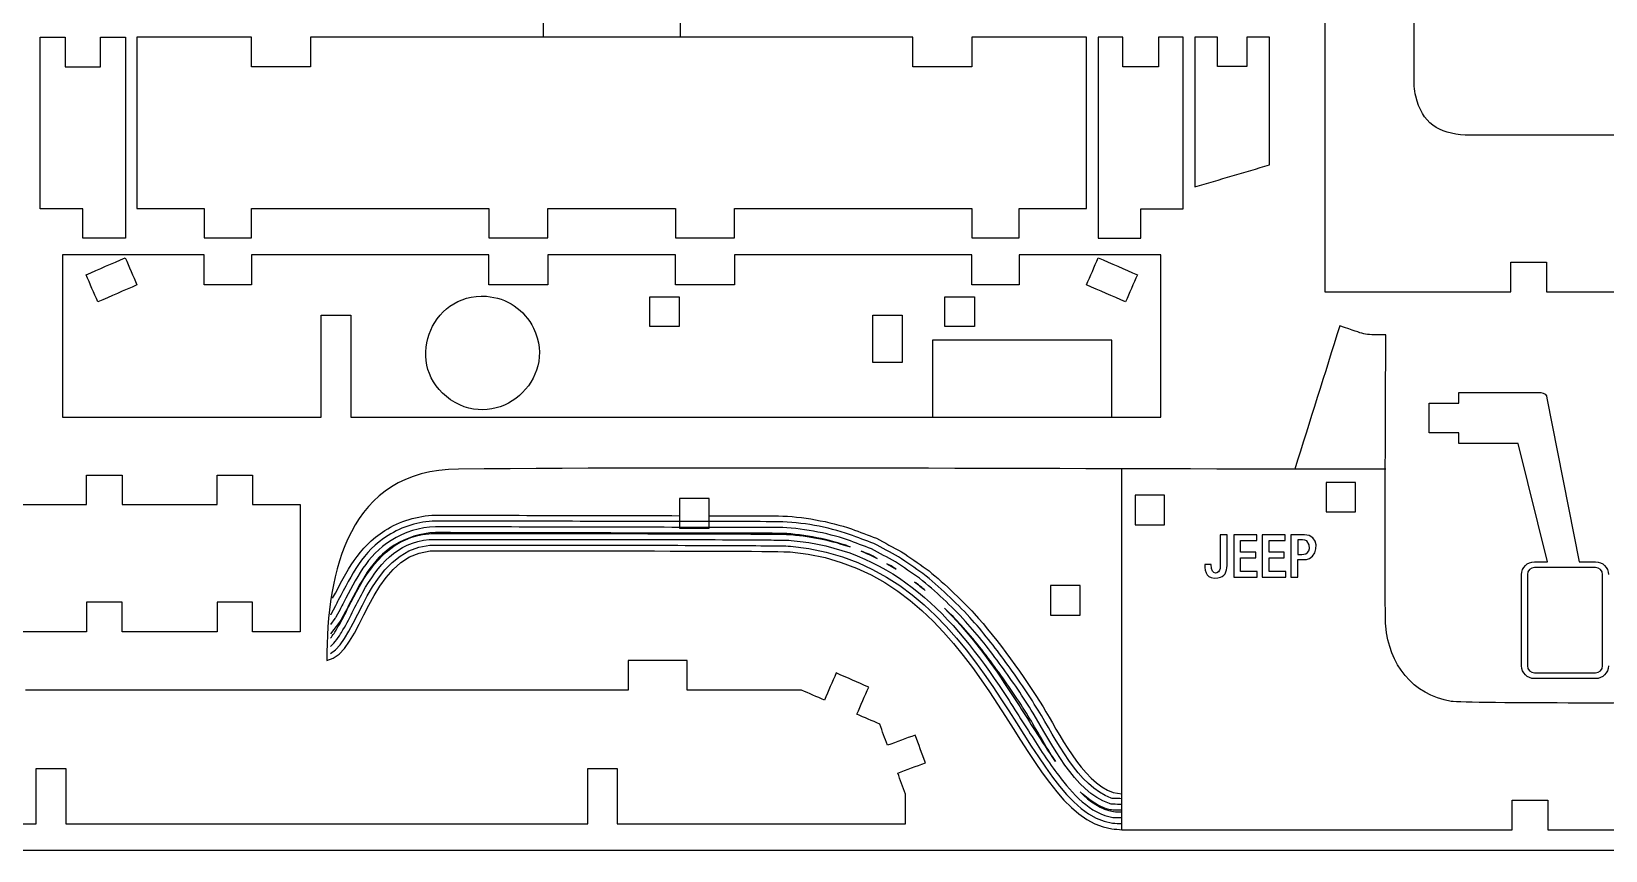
# Model space of a CAD drawing. Extents: x 5 to 585, y 8 to 489.
# Drawn here: x 334.8 to 470.7, y 298.8 to 369.5 of the extents above; entities that cross this region are included whole.
import ezdxf

# ---------------------------------------------------------------- set-up
doc = ezdxf.new("R2010")
doc.units = 0
doc.layers.get('0').update_dxf_attribs({"linetype": 'CONTINUOUS'})

msp = doc.modelspace()

# ---------------------------------------------------------------- linework, layer by layer
at = {"color": 3}
for p, q in [((455.437977, 337.42734), (457.987977, 337.42734)), ((455.437977, 334.87734), (455.437977, 337.42734)), ((457.987977, 337.42734), (457.987977, 338.34044)), ((457.987977, 338.34044), (463.352677, 338.34044)), ((463.352677, 338.34044), (465.075477, 338.33874)), ((465.603977, 337.86904), (468.377177, 323.74274)), ((362.317422, 336.229637), (432.268822, 336.233937)), ((457.987977, 334.87734), (455.437977, 334.87734)), ((457.987977, 333.94374), (457.987977, 334.87734)), ((463.110877, 333.94374), (457.987977, 333.94374)), ((465.652877, 323.74274), (463.110877, 333.94374)), ((428.904322, 300.598837), (428.904322, 331.751637)), ((464.522777, 323.74274), (465.652877, 323.74274)), ((468.377177, 323.74274), (469.796177, 323.74274)), ((463.411977, 314.76674), (463.411977, 322.63194)), ((469.796177, 313.65594), (464.522777, 313.65594))]:
    msp.add_line(p, q, dxfattribs=at)
at = {"color": 7}
for p, q in [((449.079722, 330.586537), (446.529722, 330.586537)), ((446.529722, 330.586537), (446.529722, 328.036537)), ((449.079722, 328.036537), (449.079722, 330.586537)), ((390.712922, 329.191537), (390.712922, 326.641937)), ((393.262522, 326.641937), (393.262522, 329.191537)), ((446.529722, 328.036537), (449.079722, 328.036537))]:
    msp.add_line(p, q, dxfattribs=at)
at = {"color": 0}
for p, q in [((437.392922, 326.077337), (437.380422, 323.161337)), ((445.062922, 325.191737), (444.861722, 325.538237)), ((463.911977, 322.63194), (463.911977, 314.76674)), ((469.796177, 323.24274), (464.522777, 323.24274)), ((470.406977, 314.76674), (470.406977, 322.63194)), ((360.997022, 319.928837), (360.591222, 319.203937)), ((361.433322, 319.684537), (361.027522, 318.959637)), ((361.869622, 319.440337), (361.463822, 318.715437)), ((360.949722, 318.841237), (360.560722, 318.331837)), ((361.347022, 318.537737), (360.560722, 317.508137)), ((464.522777, 314.15594), (469.796177, 314.15594)), ((428.143822, 303.821937), (428.904322, 303.715637))]:
    msp.add_line(p, q, dxfattribs=at)
at = {"color": 5}
msp.add_line((574.925322, 298.822037), (304.925322, 298.822037), dxfattribs=at)
at = {"color": 3}
for points in [[(454.122222, 364.788337), (454.122222, 375.523637), (454.122222, 386.259037), (454.122222, 396.994337)], [(446.426622, 378.295937), (446.426622, 367.880637), (446.426622, 357.465337), (446.426622, 347.050037)], [(378.925522, 371.555237), (378.925522, 370.705537), (378.925522, 369.855837), (378.925522, 369.006137)], [(390.778222, 369.006137), (390.778222, 369.855837), (390.778222, 370.705537), (390.778222, 371.555237)], [(335.502122, 354.213337), (335.502122, 359.144237), (335.502122, 364.075237), (335.502122, 369.006137)], [(335.502122, 369.006137), (336.218922, 369.006137), (336.935822, 369.006137), (337.652622, 369.006137)], [(337.652622, 369.006137), (337.652622, 368.156437), (337.652622, 367.306637), (337.652622, 366.456937)], [(340.711722, 366.456937), (340.711722, 367.306637), (340.711722, 368.156437), (340.711722, 369.006137)], [(340.711722, 369.006137), (341.428522, 369.006137), (342.145422, 369.006137), (342.862222, 369.006137)], [(342.862222, 369.006137), (342.862222, 363.225437), (342.862222, 357.444837), (342.862222, 351.664137)], [(353.745722, 369.006137), (350.450822, 369.006137), (347.155922, 369.006137), (343.861022, 369.006137)], [(343.861022, 369.006137), (343.861022, 364.083437), (343.861022, 359.160837), (343.861022, 354.238137)], [(353.745722, 366.456937), (353.745722, 367.306637), (353.745722, 368.156437), (353.745722, 369.006137)], [(378.925522, 369.006137), (372.231722, 369.006137), (365.537922, 369.006137), (358.844122, 369.006137)], [(358.844122, 369.006137), (358.844122, 368.156437), (358.844122, 367.306637), (358.844122, 366.456937)], [(410.859722, 369.006137), (404.165922, 369.006137), (397.472022, 369.006137), (390.778222, 369.006137)], [(410.859722, 366.456937), (410.859722, 367.306637), (410.859722, 368.156437), (410.859722, 369.006137)], [(425.842822, 369.006137), (422.547922, 369.006137), (419.253022, 369.006137), (415.958122, 369.006137)], [(415.958122, 369.006137), (415.958122, 368.156437), (415.958122, 367.306637), (415.958122, 366.456937)], [(425.842822, 354.238137), (425.842822, 359.160837), (425.842822, 364.083437), (425.842822, 369.006137)], [(428.993322, 369.006137), (428.276522, 369.006137), (427.559622, 369.006137), (426.842822, 369.006137)], [(426.842822, 369.006137), (426.842822, 363.225437), (426.842822, 357.444837), (426.842822, 351.664137)], [(428.993322, 366.456937), (428.993322, 367.306637), (428.993322, 368.156437), (428.993322, 369.006137)], [(434.202922, 369.006137), (433.486122, 369.006137), (432.769222, 369.006137), (432.052422, 369.006137)], [(432.052422, 369.006137), (432.052422, 368.156437), (432.052422, 367.306637), (432.052422, 366.456937)], [(434.202922, 354.213337), (434.202922, 359.144237), (434.202922, 364.075237), (434.202922, 369.006137)], [(437.147722, 369.006137), (436.499422, 369.006137), (435.851222, 369.006137), (435.202922, 369.006137)], [(435.202922, 369.006137), (435.202922, 364.702037), (435.202922, 360.397937), (435.202922, 356.093837)], [(437.147722, 366.472337), (437.147722, 367.316937), (437.147722, 368.161537), (437.147722, 369.006137)], [(441.641822, 369.006137), (440.993522, 369.006137), (440.345222, 369.006137), (439.696922, 369.006137)], [(439.696922, 369.006137), (439.696922, 368.161537), (439.696922, 367.316937), (439.696922, 366.472337)], [(441.641822, 357.993737), (441.641822, 361.664537), (441.641822, 365.335337), (441.641822, 369.006137)], [(337.652622, 366.456937), (338.672322, 366.456937), (339.692022, 366.456937), (340.711722, 366.456937)], [(358.844122, 366.456937), (357.144622, 366.456937), (355.445222, 366.456937), (353.745722, 366.456937)], [(415.958122, 366.456937), (414.258622, 366.456937), (412.559222, 366.456937), (410.859722, 366.456937)], [(432.052422, 366.456937), (431.032722, 366.456937), (430.013022, 366.456937), (428.993322, 366.456937)], [(439.696922, 366.472337), (438.847222, 366.472337), (437.997422, 366.472337), (437.147722, 366.472337)], [(454.270322, 363.915637), (454.220922, 364.206537), (454.171622, 364.497437), (454.122222, 364.788337)], [(458.540022, 360.573137), (456.271522, 360.659937), (454.807322, 361.633837), (454.270322, 363.915637)], [(479.819522, 360.573137), (472.726322, 360.573137), (465.633222, 360.573137), (458.540022, 360.573137)], [(435.202922, 356.093837), (437.349222, 356.727137), (439.495522, 357.360437), (441.641822, 357.993737)], [(339.182122, 354.213337), (337.955422, 354.213337), (336.728822, 354.213337), (335.502122, 354.213337)], [(339.182122, 351.664137), (339.182122, 352.513837), (339.182122, 353.363637), (339.182122, 354.213337)], [(343.861022, 354.238137), (345.796322, 354.238137), (347.731722, 354.238137), (349.667022, 354.238137)], [(349.667022, 354.238137), (349.667022, 353.388437), (349.667022, 352.538637), (349.667022, 351.688937)], [(353.745722, 351.688937), (353.745722, 352.538637), (353.745722, 353.388437), (353.745722, 354.238137)], [(353.745722, 354.238137), (360.577522, 354.238137), (367.409422, 354.238137), (374.241222, 354.238137)], [(374.241222, 354.238137), (374.241222, 353.388437), (374.241222, 352.538637), (374.241222, 351.688937)], [(379.339522, 351.688937), (379.339522, 352.538637), (379.339522, 353.388437), (379.339522, 354.238137)], [(379.339522, 354.238137), (383.014422, 354.238137), (386.689322, 354.238137), (390.364222, 354.238137)], [(390.364222, 354.238137), (390.364222, 353.388437), (390.364222, 352.538637), (390.364222, 351.688937)], [(395.462622, 351.688937), (395.462622, 352.538637), (395.462622, 353.388437), (395.462622, 354.238137)], [(395.462622, 354.238137), (402.294422, 354.238137), (409.126322, 354.238137), (415.958122, 354.238137)], [(415.958122, 354.238137), (415.958122, 353.388437), (415.958122, 352.538637), (415.958122, 351.688937)], [(420.036722, 351.688937), (420.036722, 352.538637), (420.036722, 353.388437), (420.036722, 354.238137)], [(420.036722, 354.238137), (421.972122, 354.238137), (423.907422, 354.238137), (425.842822, 354.238137)], [(430.522922, 351.664137), (430.522922, 352.513837), (430.522922, 353.363637), (430.522922, 354.213337)], [(430.522922, 354.213337), (431.749622, 354.213337), (432.976222, 354.213337), (434.202922, 354.213337)], [(342.862222, 351.664137), (341.635522, 351.664137), (340.408822, 351.664137), (339.182122, 351.664137)], [(349.667022, 351.688937), (351.026622, 351.688937), (352.386122, 351.688937), (353.745722, 351.688937)], [(374.241222, 351.688937), (375.940622, 351.688937), (377.640122, 351.688937), (379.339522, 351.688937)], [(390.364222, 351.688937), (392.063722, 351.688937), (393.763122, 351.688937), (395.462622, 351.688937)], [(415.958122, 351.688937), (417.317622, 351.688937), (418.677222, 351.688937), (420.036722, 351.688937)], [(426.842822, 351.664137), (428.069522, 351.664137), (429.296222, 351.664137), (430.522922, 351.664137)], [(349.666722, 350.236637), (345.590022, 350.236437), (341.513422, 350.236137), (337.436722, 350.235937)], [(337.436722, 350.235937), (337.437122, 345.566937), (337.437422, 340.897937), (337.437822, 336.228937)], [(349.666122, 347.629237), (349.666322, 348.498337), (349.666522, 349.367537), (349.666722, 350.236637)], [(353.745422, 350.236837), (353.745222, 349.367737), (353.744922, 348.498537), (353.744722, 347.629437)], [(374.241022, 350.237937), (367.409122, 350.237537), (360.577322, 350.237237), (353.745422, 350.236837)], [(374.240322, 347.630437), (374.240522, 348.499637), (374.240822, 349.368737), (374.241022, 350.237937)], [(379.339522, 350.238137), (379.339222, 349.369037), (379.339022, 348.499837), (379.338722, 347.630737)], [(390.364422, 350.238837), (386.689422, 350.238637), (383.014522, 350.238337), (379.339522, 350.238137)], [(390.363622, 347.631337), (390.363922, 348.500537), (390.364122, 349.369637), (390.364422, 350.238837)], [(395.462922, 350.239037), (395.462622, 349.369937), (395.462322, 348.500737), (395.462022, 347.631637)], [(415.958522, 350.240137), (409.126622, 350.239737), (402.294822, 350.239437), (395.462922, 350.239037)], [(415.957622, 347.632737), (415.957922, 348.501837), (415.958222, 349.371037), (415.958522, 350.240137)], [(420.037322, 350.240337), (420.037022, 349.371237), (420.036622, 348.502037), (420.036322, 347.632937)], [(432.267422, 350.240937), (428.190722, 350.240737), (424.114022, 350.240537), (420.037322, 350.240337)], [(432.268822, 336.233937), (432.268322, 340.902937), (432.267922, 345.571937), (432.267422, 350.240937)], [(462.495922, 347.050037), (462.495922, 347.899737), (462.495922, 348.749437), (462.495922, 349.599137)], [(462.495922, 349.599137), (463.515622, 349.599137), (464.535222, 349.599137), (465.554922, 349.599137)], [(465.554922, 349.599137), (465.554922, 348.749437), (465.554922, 347.899737), (465.554922, 347.050037)], [(353.744722, 347.629437), (352.385222, 347.629337), (351.025622, 347.629337), (349.666122, 347.629237)], [(379.338722, 347.630737), (377.639222, 347.630637), (375.939822, 347.630537), (374.240322, 347.630437)], [(395.462022, 347.631637), (393.762522, 347.631537), (392.063122, 347.631437), (390.363622, 347.631337)], [(420.036322, 347.632937), (418.676722, 347.632837), (417.317222, 347.632837), (415.957622, 347.632737)], [(446.426622, 347.050037), (451.783022, 347.050037), (457.139522, 347.050037), (462.495922, 347.050037)], [(465.554922, 347.050037), (472.980722, 347.050037), (480.406522, 347.050037), (487.832322, 347.050037)], [(359.768222, 345.012237), (360.617922, 345.012337), (361.467722, 345.012337), (362.317422, 345.012437)], [(359.768222, 336.229537), (359.768222, 339.157137), (359.768222, 342.084637), (359.768222, 345.012237)], [(362.317422, 345.012437), (362.317422, 342.084837), (362.317422, 339.157237), (362.317422, 336.229637)], [(447.711022, 344.091737), (446.416622, 339.974837), (445.122322, 335.858037), (443.827922, 331.741137)], [(451.685322, 343.326937), (449.487922, 343.326937), (450.144722, 343.326537), (447.711022, 344.091737)], [(451.685322, 318.205837), (451.556522, 319.724437), (451.685322, 339.723737), (451.685322, 343.326937)], [(465.075477, 338.33874), (465.350577, 338.33844), (465.587877, 338.14394), (465.603977, 337.86904)], [(337.437822, 336.228937), (344.881322, 336.229137), (352.324722, 336.229337), (359.768222, 336.229537)], [(371.619222, 331.741137), (362.113522, 331.658037), (360.252222, 322.925337), (360.252222, 315.212037)], [(443.827922, 331.741137), (419.921322, 331.741137), (395.372322, 331.948737), (371.619222, 331.741137)], [(339.511022, 328.670437), (339.511022, 329.520137), (339.511022, 330.369937), (339.511022, 331.219637)], [(339.511022, 331.219637), (340.530722, 331.219637), (341.550422, 331.219637), (342.570122, 331.219637)], [(342.570122, 331.219637), (342.570122, 330.369937), (342.570122, 329.520137), (342.570122, 328.670437)], [(350.778522, 328.670437), (350.778522, 329.520137), (350.778522, 330.369937), (350.778522, 331.219637)], [(350.778522, 331.219637), (351.798222, 331.219637), (352.817822, 331.219637), (353.837522, 331.219637)], [(353.837522, 331.219637), (353.837522, 330.369937), (353.837522, 329.520137), (353.837522, 328.670437)], [(331.302722, 328.670437), (334.038822, 328.670437), (336.774922, 328.670437), (339.511022, 328.670437)], [(342.570122, 328.670437), (345.306222, 328.670437), (348.042422, 328.670437), (350.778522, 328.670437)], [(353.837522, 328.670437), (355.205522, 328.670437), (356.573622, 328.670437), (357.941622, 328.670437)], [(357.941622, 328.670437), (357.941622, 325.012437), (357.941622, 321.354537), (357.941622, 317.696537)], [(360.252222, 315.212037), (363.380522, 315.816837), (363.841422, 324.208837), (369.185522, 324.674337)], [(369.185522, 324.674337), (369.284122, 324.682937), (399.011922, 324.701137), (400.252422, 324.594237)], [(400.252422, 324.594237), (417.273022, 323.127837), (419.889322, 301.790737), (428.027222, 300.692637)], [(463.411977, 322.63194), (463.411977, 323.24264), (463.912077, 323.74274), (464.522777, 323.74274)], [(469.796177, 323.74274), (470.406977, 323.74274), (470.906977, 323.24294), (470.906977, 322.63194)], [(342.570122, 320.245637), (341.550422, 320.245637), (340.530722, 320.245637), (339.511022, 320.245637)], [(339.511022, 320.245637), (339.511022, 319.395937), (339.511022, 318.546237), (339.511022, 317.696537)], [(342.570122, 317.696537), (342.570122, 318.546237), (342.570122, 319.395937), (342.570122, 320.245637)], [(353.837522, 320.245637), (352.817822, 320.245637), (351.798222, 320.245637), (350.778522, 320.245637)], [(350.778522, 320.245637), (350.778522, 319.395937), (350.778522, 318.546237), (350.778522, 317.696537)], [(353.837522, 317.696537), (353.837522, 318.546237), (353.837522, 319.395937), (353.837522, 320.245637)], [(457.332922, 311.694237), (453.974622, 312.238537), (451.962622, 314.935637), (451.685322, 318.205837)], [(339.511022, 317.696537), (336.774922, 317.696537), (334.038822, 317.696537), (331.302722, 317.696537)], [(350.778522, 317.696537), (348.042422, 317.696537), (345.306222, 317.696537), (342.570122, 317.696537)], [(357.941622, 317.696537), (356.573622, 317.696537), (355.205522, 317.696537), (353.837522, 317.696537)], [(391.358422, 315.212137), (389.658922, 315.212137), (387.959522, 315.212137), (386.260022, 315.212137)], [(386.260022, 315.212137), (386.260022, 314.362437), (386.260022, 313.512637), (386.260022, 312.662937)], [(391.358422, 312.662937), (391.358422, 313.512637), (391.358422, 314.362437), (391.358422, 315.212137)], [(404.231722, 314.143437), (403.892922, 313.364137), (403.554022, 312.584937), (403.215222, 311.805637)], [(407.037022, 312.923737), (406.101922, 313.330337), (405.166822, 313.736837), (404.231722, 314.143437)], [(464.522777, 313.65594), (463.911777, 313.65594), (463.411977, 314.15604), (463.411977, 314.76674)], [(470.906977, 314.76674), (470.906977, 314.15574), (470.407177, 313.65594), (469.796177, 313.65594)], [(386.260022, 312.662937), (368.921522, 312.662937), (351.582922, 312.662937), (334.244422, 312.662937)], [(401.243122, 312.662937), (397.948222, 312.662937), (394.653322, 312.662937), (391.358422, 312.662937)], [(403.215222, 311.805637), (402.557822, 312.091437), (401.900522, 312.377137), (401.243122, 312.662937)], [(406.020722, 310.585937), (406.359522, 311.365237), (406.698222, 312.144437), (407.037022, 312.923737)], [(479.939122, 311.585137), (478.032922, 311.565237), (458.681122, 311.475737), (457.332922, 311.694237)], [(407.992922, 309.728537), (407.335522, 310.014337), (406.678122, 310.300137), (406.020722, 310.585937)], [(408.664522, 307.903337), (408.440622, 308.511737), (408.216822, 309.120137), (407.992922, 309.728537)], [(411.056822, 308.783537), (410.259422, 308.490137), (409.461922, 308.196737), (408.664522, 307.903337)], [(411.937022, 306.391237), (411.643622, 307.188637), (411.350222, 307.986137), (411.056822, 308.783537)], [(335.168222, 301.136637), (335.168222, 302.728137), (335.168222, 304.319537), (335.168222, 305.911037)], [(335.168222, 305.911037), (336.017922, 305.911037), (336.867722, 305.911037), (337.717422, 305.911037)], [(337.717422, 305.911037), (337.717422, 304.319537), (337.717422, 302.728137), (337.717422, 301.136637)], [(382.787022, 301.136637), (382.787022, 302.728137), (382.787022, 304.319537), (382.787022, 305.911037)], [(382.787022, 305.911037), (383.636722, 305.911037), (384.486522, 305.911037), (385.336222, 305.911037)], [(385.336222, 305.911037), (385.336222, 304.319537), (385.336222, 302.728137), (385.336222, 301.136637)], [(409.544722, 305.511037), (410.342122, 305.804437), (411.139622, 306.097837), (411.937022, 306.391237)], [(410.216222, 303.685837), (409.992422, 304.294237), (409.768522, 304.902637), (409.544722, 305.511037)], [(410.216222, 301.136637), (410.216222, 301.986337), (410.216222, 302.836137), (410.216222, 303.685837)], [(462.610022, 300.609337), (462.610022, 301.459237), (462.610022, 302.309037), (462.610022, 303.158937)], [(462.610022, 303.158937), (463.629822, 303.158937), (464.649722, 303.158937), (465.669522, 303.158937)], [(465.669522, 303.158937), (465.669522, 302.309037), (465.669522, 301.459237), (465.669522, 300.609337)], [(310.288222, 301.136637), (318.581522, 301.136637), (326.874922, 301.136637), (335.168222, 301.136637)], [(337.717422, 301.136637), (352.740622, 301.136637), (367.763822, 301.136637), (382.787022, 301.136637)], [(385.336222, 301.136637), (393.629522, 301.136637), (401.922922, 301.136637), (410.216222, 301.136637)], [(428.027222, 300.692637), (428.319622, 300.664837), (428.611922, 300.637137), (428.904322, 300.609337)], [(428.904322, 300.609337), (440.139522, 300.609337), (451.374822, 300.609337), (462.610022, 300.609337)], [(465.669522, 300.609337), (473.096522, 300.609337), (480.523522, 300.609337), (487.950522, 300.609337)]]:
    msp.add_open_spline(points, degree=3, dxfattribs=at)
at = {"color": 0}
for points in [[(390.778222, 369.006137), (386.827322, 369.006137), (382.876422, 369.006137), (378.925522, 369.006137)], [(370.941322, 337.720737), (366.819022, 340.515737), (369.074822, 347.012937), (374.042522, 346.652737)], [(374.042522, 346.652737), (375.785922, 346.526337), (377.330922, 345.478437), (378.093222, 343.905437)], [(378.093222, 343.905437), (380.265322, 339.423237), (375.064022, 334.925437), (370.941322, 337.720737)], [(412.546422, 342.862437), (412.545622, 340.652537), (412.544722, 338.442737), (412.543922, 336.232837)], [(428.045822, 342.863237), (422.879322, 342.862937), (417.712922, 342.862737), (412.546422, 342.862437)], [(428.043322, 336.233637), (428.044122, 338.443537), (428.045022, 340.653337), (428.045822, 342.863237)], [(451.685322, 331.741137), (449.066222, 331.741137), (446.447022, 331.741137), (443.827922, 331.741137)], [(365.270422, 326.440137), (366.560922, 327.254037), (368.080722, 327.720737), (369.607822, 327.764737)], [(369.607822, 327.764737), (376.642822, 327.749437), (383.677922, 327.734237), (390.712922, 327.718937)], [(393.262522, 327.718937), (395.262422, 327.712737), (397.262422, 327.706537), (399.262322, 327.700337)], [(399.262322, 327.700337), (401.244722, 327.673637), (403.693822, 327.205137), (405.557022, 326.582137)], [(360.755922, 320.593837), (362.041022, 322.951537), (362.926122, 324.961737), (365.270422, 326.440137)], [(369.622222, 327.257137), (368.185322, 327.215737), (366.752722, 326.776037), (365.537122, 326.009437)], [(369.636622, 326.757337), (368.289122, 326.718537), (366.943722, 326.305337), (365.803822, 325.586537)], [(369.628922, 326.256937), (368.378322, 326.216737), (367.128522, 325.830737), (366.070622, 325.163537)], [(369.055322, 326.160837), (369.509622, 326.200437), (370.090322, 326.169937), (370.550922, 326.170637)], [(390.711722, 327.211137), (383.676722, 327.227837), (376.641722, 327.241637), (369.622222, 327.257137)], [(390.709322, 326.211137), (383.682522, 326.227837), (376.655722, 326.241637), (369.628922, 326.256937)], [(390.710522, 326.711137), (383.675622, 326.727837), (376.640622, 326.741637), (369.636622, 326.757337)], [(370.550922, 326.170637), (371.727522, 326.172437), (372.904122, 326.173137), (374.080722, 326.173637)], [(374.080722, 326.173637), (377.634022, 326.175237), (381.187222, 326.174137), (384.740522, 326.170137)], [(384.740522, 326.170137), (388.183322, 326.166237), (391.626422, 326.160737), (395.069222, 326.144737)], [(399.249922, 326.192637), (396.403722, 326.216137), (393.555822, 326.204337), (390.709322, 326.211137)], [(399.254022, 326.692537), (396.406822, 326.716137), (393.558022, 326.704337), (390.710522, 326.711137)], [(399.258222, 327.192537), (396.410022, 327.216037), (393.560222, 327.204337), (390.711722, 327.211137)], [(405.053822, 325.160937), (403.290822, 325.747337), (401.105622, 326.177237), (399.249922, 326.192637)], [(405.221422, 325.632137), (403.406822, 326.236737), (401.165722, 326.676737), (399.254022, 326.692537)], [(405.389122, 326.103237), (403.522922, 326.726237), (401.225822, 327.176337), (399.258222, 327.192537)], [(405.557022, 326.582137), (406.271222, 326.311537), (406.985522, 326.040937), (407.699722, 325.770337)], [(360.560722, 315.836637), (362.956222, 317.067837), (363.805422, 324.699837), (369.142122, 325.164637)], [(365.537122, 326.009437), (363.312422, 324.606437), (362.435722, 322.629737), (361.234322, 320.419537)], [(365.803822, 325.586537), (363.677322, 324.245437), (362.823022, 322.295337), (361.682022, 320.196737)], [(366.070622, 325.163537), (364.052222, 323.890737), (363.216422, 321.975237), (362.121222, 319.956937)], [(362.924222, 321.358137), (364.292222, 323.804737), (366.077822, 325.901537), (369.055322, 326.160837)], [(363.360622, 321.114137), (364.642022, 323.405837), (366.302022, 325.419137), (369.098722, 325.662737)], [(369.098722, 325.662737), (369.240122, 325.675037), (369.408822, 325.668237), (369.551322, 325.668637)], [(369.142122, 325.164637), (369.268422, 325.175637), (369.425122, 325.168237), (369.552822, 325.168637)], [(369.551322, 325.668637), (369.884722, 325.669637), (370.218222, 325.670137), (370.551722, 325.670637)], [(369.552822, 325.168637), (369.886022, 325.169637), (370.219222, 325.170137), (370.552422, 325.170637)], [(370.551722, 325.670637), (371.728122, 325.672437), (372.904522, 325.673137), (374.080922, 325.673637)], [(370.552422, 325.170637), (371.728722, 325.172437), (372.904922, 325.173137), (374.081222, 325.173637)], [(374.080922, 325.673637), (377.633922, 325.675237), (381.186922, 325.674137), (384.739922, 325.670137)], [(374.081222, 325.173637), (377.633922, 325.175237), (381.186622, 325.174137), (384.739422, 325.170137)], [(384.739422, 325.170137), (388.181022, 325.166237), (391.622922, 325.160737), (395.064522, 325.144737)], [(384.739922, 325.670137), (388.182222, 325.666237), (391.624622, 325.660737), (395.066922, 325.644737)], [(395.064522, 325.144737), (396.251422, 325.139237), (397.438422, 325.133137), (398.625122, 325.120437)], [(395.066922, 325.644737), (396.254722, 325.639237), (397.442722, 325.633137), (398.630522, 325.620337)], [(395.069222, 326.144737), (396.258022, 326.139237), (397.447122, 326.133037), (398.635922, 326.120337)], [(398.625122, 325.120437), (399.158322, 325.114737), (399.766622, 325.130137), (400.295322, 325.084637)], [(398.630522, 325.620337), (399.177022, 325.614537), (399.796022, 325.629437), (400.338222, 325.582737)], [(398.635922, 326.120337), (399.195722, 326.114337), (399.825422, 326.128737), (400.381222, 326.080937)], [(400.295322, 325.084637), (417.487422, 323.603437), (420.381222, 302.244237), (428.081322, 301.182037)], [(400.338222, 325.582737), (408.713522, 324.861137), (413.862922, 319.661337), (418.300922, 313.055137)], [(400.381222, 326.080937), (402.206022, 325.923637), (403.881622, 325.559237), (405.432522, 325.017437)], [(405.432522, 325.017437), (405.306322, 325.065237), (405.180022, 325.113137), (405.053822, 325.160937)], [(407.285322, 324.850137), (406.597322, 325.110837), (405.909422, 325.371437), (405.221422, 325.632137)], [(407.492522, 325.306337), (406.791422, 325.572037), (406.090322, 325.837637), (405.389122, 326.103237)], [(409.360322, 323.742137), (408.668622, 324.111437), (407.977022, 324.480737), (407.285322, 324.850137)], [(409.621122, 324.169637), (408.911622, 324.548537), (408.202022, 324.927437), (407.492522, 325.306337)], [(407.699722, 325.770337), (408.427122, 325.381837), (409.154622, 324.993437), (409.882022, 324.604937)], [(437.977922, 326.077337), (437.782922, 326.077337), (437.587922, 326.077337), (437.392922, 326.077337)], [(437.977922, 323.424737), (437.977922, 324.308937), (437.977922, 325.193137), (437.977922, 326.077337)], [(440.538122, 326.077337), (439.877922, 326.077337), (439.217722, 326.077337), (438.557522, 326.077337)], [(438.557522, 326.077337), (438.557522, 324.856237), (438.557522, 323.635137), (438.557522, 322.414037)], [(439.142422, 324.568937), (439.142422, 324.907537), (439.142422, 325.246137), (439.142422, 325.584737)], [(439.142422, 325.584737), (439.607622, 325.584737), (440.072922, 325.584737), (440.538122, 325.584737)], [(440.538122, 325.584737), (440.538122, 325.748937), (440.538122, 325.913137), (440.538122, 326.077337)], [(443.006022, 326.077337), (442.345822, 326.077337), (441.685722, 326.077337), (441.025522, 326.077337)], [(441.025522, 326.077337), (441.025522, 324.856237), (441.025522, 323.635137), (441.025522, 322.414037)], [(441.610422, 325.584737), (442.075622, 325.584737), (442.540822, 325.584737), (443.006022, 325.584737)], [(441.610422, 324.568937), (441.610422, 324.907537), (441.610422, 325.246137), (441.610422, 325.584737)], [(443.006022, 325.584737), (443.006022, 325.748937), (443.006022, 325.913137), (443.006022, 326.077337)], [(444.652922, 326.077337), (444.266422, 326.077337), (443.879922, 326.077337), (443.493422, 326.077337)], [(443.493422, 326.077337), (443.493422, 324.856237), (443.493422, 323.635137), (443.493422, 322.414037)], [(444.861722, 325.538237), (444.636322, 325.671637), (444.358722, 325.636137), (444.078222, 325.636137)], [(444.078222, 325.636137), (444.078222, 325.213637), (444.078222, 324.791237), (444.078222, 324.368737)], [(444.078222, 324.368737), (444.473822, 324.368737), (445.232022, 324.282937), (445.062922, 325.191737)], [(445.086122, 324.017737), (445.937322, 324.430937), (445.929722, 326.056437), (444.652922, 326.077337)], [(406.378522, 324.659037), (406.850322, 324.466037), (407.310422, 324.256137), (407.759422, 324.030237)], [(407.078122, 324.394037), (406.844922, 324.482337), (406.611722, 324.570737), (406.378522, 324.659037)], [(407.759422, 324.030237), (407.532322, 324.151437), (407.305222, 324.272737), (407.078122, 324.394037)], [(408.609222, 323.576337), (408.883922, 323.421037), (409.154422, 323.259537), (409.420822, 323.092237)], [(409.099422, 323.314537), (408.936022, 323.401837), (408.772622, 323.489137), (408.609222, 323.576337)], [(411.423722, 322.314737), (410.735922, 322.790537), (410.048122, 323.266337), (409.360322, 323.742137)], [(411.718722, 322.718637), (411.019522, 323.202337), (410.320322, 323.685937), (409.621122, 324.169637)], [(409.882022, 324.604937), (410.592522, 324.113437), (411.303122, 323.621937), (412.013622, 323.130437)], [(436.613022, 323.517037), (436.428322, 323.517037), (436.243622, 323.517037), (436.058922, 323.517037)], [(436.058922, 323.517037), (436.058922, 322.789237), (436.238422, 322.224937), (437.191922, 322.354837)], [(437.380422, 323.161337), (437.312822, 322.723237), (436.613022, 322.418037), (436.613022, 323.517037)], [(440.456022, 324.568937), (440.018122, 324.568937), (439.580322, 324.568937), (439.142422, 324.568937)], [(439.142422, 322.906637), (439.142422, 323.296537), (439.142422, 323.686437), (439.142422, 324.076337)], [(439.142422, 324.076337), (439.580322, 324.076337), (440.018122, 324.076337), (440.456022, 324.076337)], [(440.456022, 324.076337), (440.456022, 324.240537), (440.456022, 324.404737), (440.456022, 324.568937)], [(442.923922, 324.568937), (442.486122, 324.568937), (442.048222, 324.568937), (441.610422, 324.568937)], [(441.610422, 322.906637), (441.610422, 323.296537), (441.610422, 323.686437), (441.610422, 324.076337)], [(441.610422, 324.076337), (442.048222, 324.076337), (442.486122, 324.076337), (442.923922, 324.076337)], [(442.923922, 324.076337), (442.923922, 324.240537), (442.923922, 324.404737), (442.923922, 324.568937)], [(444.078222, 323.927537), (444.438422, 323.927537), (444.747222, 323.892837), (445.086122, 324.017737)], [(444.078222, 322.414037), (444.078222, 322.918537), (444.078222, 323.423037), (444.078222, 323.927537)], [(409.420822, 323.092237), (409.313722, 323.166337), (409.206622, 323.240437), (409.099422, 323.314537)], [(413.468522, 320.535537), (412.816922, 321.147537), (412.132022, 321.768337), (411.423722, 322.314737)], [(413.810822, 320.900037), (413.144122, 321.526137), (412.443722, 322.160337), (411.718722, 322.718637)], [(412.013622, 323.130437), (413.235922, 322.190537), (415.100322, 320.418937), (416.142022, 319.276537)], [(437.191922, 322.354837), (437.802822, 322.438037), (437.970522, 322.871437), (437.977922, 323.424737)], [(438.557522, 322.414037), (439.231422, 322.414037), (439.905222, 322.414037), (440.579122, 322.414037)], [(440.579122, 322.906637), (440.100222, 322.906637), (439.621322, 322.906637), (439.142422, 322.906637)], [(440.579122, 322.414037), (440.579122, 322.578237), (440.579122, 322.742437), (440.579122, 322.906637)], [(441.025522, 322.414037), (441.699322, 322.414037), (442.373222, 322.414037), (443.047022, 322.414037)], [(443.047022, 322.906637), (442.568122, 322.906637), (442.089322, 322.906637), (441.610422, 322.906637)], [(443.047022, 322.414037), (443.047022, 322.578237), (443.047022, 322.742437), (443.047022, 322.906637)], [(443.493422, 322.414037), (443.688322, 322.414037), (443.883322, 322.414037), (444.078222, 322.414037)], [(464.522777, 323.24274), (464.187777, 323.24274), (463.911977, 322.96694), (463.911977, 322.63194)], [(470.406977, 322.63194), (470.406977, 322.96664), (470.131177, 323.24274), (469.796177, 323.24274)], [(361.094322, 317.907637), (361.761822, 319.011037), (362.291522, 320.226537), (362.924222, 321.358137)], [(361.522122, 317.648737), (362.193422, 318.758337), (362.724822, 319.976937), (363.360622, 321.114137)], [(410.982922, 322.011637), (411.298122, 321.773037), (411.607522, 321.525737), (411.911622, 321.270437)], [(411.128522, 321.911037), (411.080022, 321.944537), (411.031522, 321.978137), (410.982922, 322.011637)], [(411.911622, 321.270437), (411.654222, 321.491537), (411.393022, 321.706637), (411.128522, 321.911037)], [(415.772522, 318.931837), (415.151622, 319.612837), (414.482522, 320.269237), (413.810822, 320.900037)], [(361.234322, 320.419537), (361.154922, 320.261037), (361.083922, 320.088637), (360.997022, 319.928837)], [(361.439222, 319.695337), (361.437222, 319.691537), (361.435422, 319.688337), (361.433322, 319.684537)], [(361.682022, 320.196737), (361.600622, 320.032537), (361.526122, 319.855237), (361.439222, 319.695337)], [(361.878522, 319.456537), (361.875422, 319.450837), (361.872722, 319.446037), (361.869622, 319.440337)], [(362.121222, 319.956937), (362.040722, 319.791937), (361.965422, 319.616337), (361.878522, 319.456537)], [(415.403122, 318.594937), (414.790922, 319.266337), (414.130722, 319.913637), (413.468522, 320.535537)], [(413.592022, 319.728637), (415.462322, 317.863337), (417.134422, 315.688137), (418.715922, 313.333937)], [(415.033622, 318.258037), (414.573922, 318.762137), (414.086622, 319.252537), (413.592022, 319.728637)], [(360.591222, 319.203937), (360.581422, 319.186437), (360.571922, 319.171337), (360.560722, 319.155937)], [(361.027522, 318.959637), (361.003222, 318.916237), (360.979822, 318.880737), (360.949722, 318.841237)], [(361.463822, 318.715437), (361.427322, 318.650337), (361.392322, 318.597037), (361.347022, 318.537737)], [(418.086322, 314.455637), (417.134222, 315.760037), (416.122222, 317.064237), (415.033622, 318.258037)], [(418.490222, 314.750337), (417.527322, 316.069637), (416.503922, 317.387637), (415.403122, 318.594937)], [(418.894122, 315.045137), (417.920422, 316.379137), (416.885722, 317.711037), (415.772522, 318.931837)], [(416.142022, 319.276537), (418.153022, 317.071137), (420.520422, 313.753437), (422.089822, 311.211337)], [(360.560722, 317.141637), (360.788722, 317.414337), (360.990922, 317.736737), (361.094322, 317.907637)], [(360.560722, 316.437437), (360.964922, 316.758437), (361.310922, 317.299637), (361.522122, 317.648737)], [(420.813422, 310.415537), (419.961822, 311.795137), (419.042022, 313.146137), (418.086322, 314.455637)], [(421.238922, 310.678237), (420.380422, 312.068737), (419.453522, 313.430537), (418.490222, 314.750337)], [(421.664322, 310.940837), (420.799122, 312.342437), (419.865022, 313.714837), (418.894122, 315.045137)], [(463.911977, 314.76674), (463.911977, 314.43174), (464.188077, 314.15594), (464.522777, 314.15594)], [(469.796177, 314.15594), (470.131177, 314.15594), (470.406977, 314.43194), (470.406977, 314.76674)], [(418.300922, 313.055137), (419.224422, 311.680437), (420.101622, 310.277037), (420.993322, 308.881937)], [(418.715922, 313.333937), (419.641622, 311.956137), (420.520822, 310.549537), (421.414622, 309.151237)], [(423.160022, 306.517037), (422.279322, 307.851037), (421.522822, 309.266437), (420.813422, 310.415537)], [(427.823222, 302.866937), (424.783222, 303.896037), (422.825122, 308.108737), (421.238922, 310.678237)], [(427.983522, 303.340537), (425.131922, 304.305837), (423.158022, 308.521437), (421.664322, 310.940837)], [(422.089822, 311.211337), (423.383222, 309.116237), (425.471022, 304.726737), (428.143822, 303.821937)], [(420.993322, 308.881937), (421.772822, 307.662437), (422.567622, 306.434237), (423.443822, 305.281737)], [(421.414622, 309.151237), (421.979722, 308.267137), (422.552922, 307.377937), (423.160022, 306.517037)], [(423.443822, 305.281737), (424.570722, 303.799537), (426.173422, 301.960837), (428.130522, 301.680037)], [(427.662822, 302.393337), (426.784522, 302.690637), (426.001422, 303.218637), (425.293022, 303.884437)], [(425.293022, 303.884437), (426.126422, 303.050437), (427.106022, 302.339937), (428.179722, 302.178237)], [(428.132222, 303.314237), (428.079022, 303.315537), (428.033822, 303.323537), (427.983522, 303.340537)], [(428.904322, 303.295937), (428.647022, 303.302137), (428.389622, 303.308237), (428.132222, 303.314237)], [(428.108522, 302.314537), (427.949122, 302.318237), (427.813922, 302.342237), (427.662822, 302.393337)], [(428.120322, 302.814437), (428.014122, 302.816837), (427.923822, 302.832837), (427.823222, 302.866937)], [(428.904322, 302.295137), (428.639022, 302.301637), (428.373822, 302.308137), (428.108522, 302.314537)], [(428.904322, 302.795437), (428.643122, 302.801837), (428.381622, 302.808237), (428.120322, 302.814437)], [(428.179722, 302.178237), (428.418322, 302.164837), (428.660422, 302.155237), (428.904322, 302.148337)], [(428.081322, 301.182037), (428.343222, 301.161837), (428.629622, 301.160737), (428.904322, 301.158537)], [(428.130522, 301.680037), (428.382422, 301.664537), (428.645722, 301.661537), (428.904322, 301.658737)]]:
    msp.add_open_spline(points, degree=3, dxfattribs=at)
at = {"color": 7}
for points in [[(339.467722, 348.502437), (340.594822, 348.993337), (341.721922, 349.484337), (342.849022, 349.975237)], [(342.849022, 349.975237), (343.186222, 349.194437), (343.523322, 348.413537), (343.860522, 347.632737)], [(425.842922, 347.637037), (426.181622, 348.416337), (426.520322, 349.195537), (426.859022, 349.974837)], [(426.859022, 349.974837), (427.984522, 349.485637), (429.109922, 348.996337), (430.235422, 348.507137)], [(340.484222, 346.164737), (340.145422, 346.943937), (339.806522, 347.723237), (339.467722, 348.502437)], [(430.235422, 348.507137), (429.896722, 347.727837), (429.558022, 346.948637), (429.219322, 346.169337)], [(343.860522, 347.632737), (342.735122, 347.143437), (341.609622, 346.654037), (340.484222, 346.164737)], [(388.132522, 344.051537), (388.132822, 344.901837), (388.133222, 345.752137), (388.133522, 346.602437)], [(388.133522, 346.602437), (388.982522, 346.602237), (389.831622, 346.601937), (390.680622, 346.601737)], [(390.680622, 346.601737), (390.680722, 345.751737), (390.680722, 344.901737), (390.680822, 344.051737)], [(413.625422, 344.055337), (413.625722, 344.905337), (413.626122, 345.755237), (413.626422, 346.605237)], [(413.626422, 346.605237), (414.475722, 346.605037), (415.325122, 346.604837), (416.174422, 346.604637)], [(416.174422, 346.604637), (416.174522, 345.754937), (416.174522, 344.905237), (416.174622, 344.055537)], [(429.219322, 346.169337), (428.093822, 346.658537), (426.968422, 347.147837), (425.842922, 347.637037)], [(390.680822, 344.051737), (389.831422, 344.051637), (388.981922, 344.051637), (388.132522, 344.051537)], [(407.387622, 340.936137), (407.387622, 342.295737), (407.387722, 343.655237), (407.387722, 345.014837)], [(407.387722, 345.014837), (408.237422, 345.014837), (409.087222, 345.014937), (409.936922, 345.014937)], [(409.936922, 345.014937), (409.936922, 343.655437), (409.936922, 342.295837), (409.936922, 340.936337)], [(416.174622, 344.055537), (415.324922, 344.055437), (414.475122, 344.055437), (413.625422, 344.055337)], [(409.936922, 340.936337), (409.087122, 340.936237), (408.237422, 340.936237), (407.387622, 340.936137)], [(393.262522, 329.191537), (392.412622, 329.191537), (391.562822, 329.191537), (390.712922, 329.191537)], [(432.585122, 329.491437), (431.735322, 329.491437), (430.885422, 329.491437), (430.035622, 329.491437)], [(430.035622, 329.491437), (430.035622, 328.641637), (430.035622, 327.791737), (430.035622, 326.941937)], [(432.585122, 326.941937), (432.585122, 327.791737), (432.585122, 328.641637), (432.585122, 329.491437)], [(390.712922, 326.641937), (391.562822, 326.641937), (392.412622, 326.641937), (393.262522, 326.641937)], [(430.035622, 326.941937), (430.885422, 326.941937), (431.735322, 326.941937), (432.585122, 326.941937)], [(425.285522, 321.695037), (424.435722, 321.695037), (423.585822, 321.695037), (422.736022, 321.695037)], [(422.736022, 321.695037), (422.736022, 320.845137), (422.736022, 319.995337), (422.736022, 319.145437)], [(425.285522, 319.145437), (425.285522, 319.995337), (425.285522, 320.845137), (425.285522, 321.695037)], [(422.736022, 319.145437), (423.585822, 319.145437), (424.435722, 319.145437), (425.285522, 319.145437)]]:
    msp.add_open_spline(points, degree=3, dxfattribs=at)

doc.saveas('drawing.dxf')
